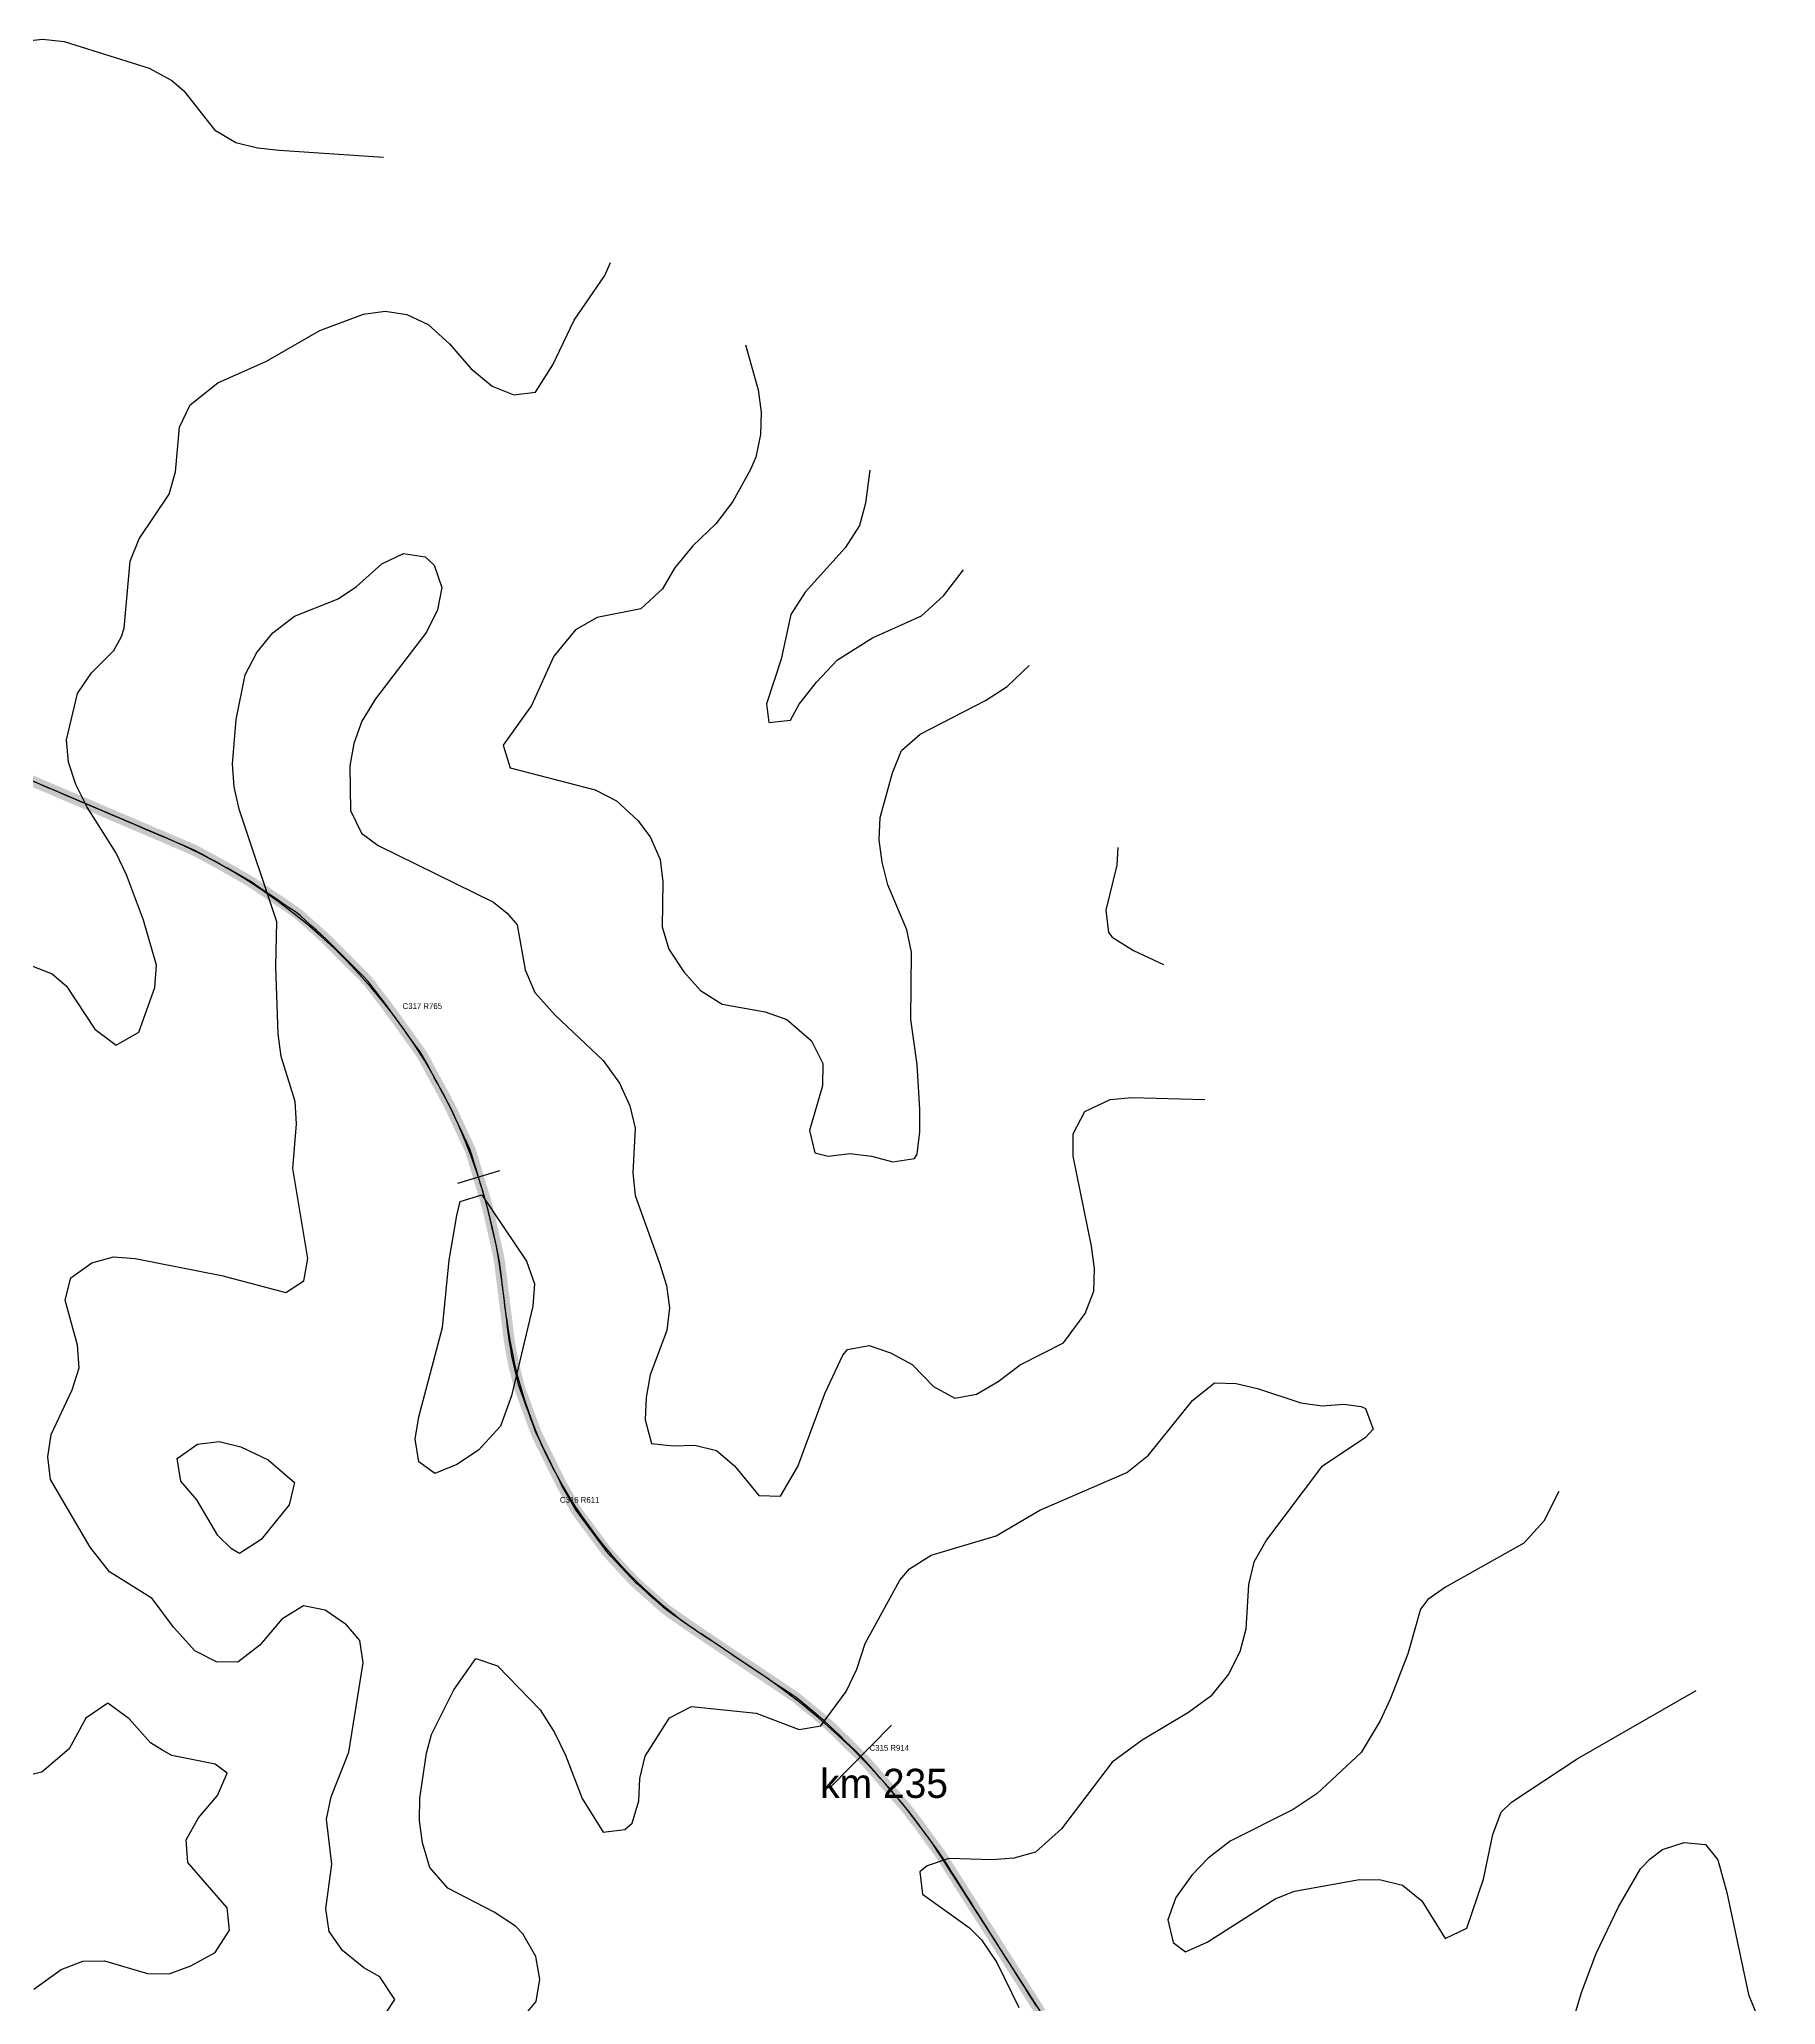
# Model space of a CAD drawing. Header units: metres. Extents: x 697254 to 930473, y 8023396 to 8227001.
# Drawn here: x 775056 to 777438, y 8165234 to 8167931 of the extents above; entities that cross this region are included whole.
import ezdxf

# ---------------------------------------------------------------- set-up
doc = ezdxf.new("R2010")
doc.units = ezdxf.units.M
for name, color, linetype in [('ALIGNMENT_FITTED', 4, 'Continuous'), ('CENTRELINE', 7, 'Continuous'), ('CHAINAGE', 7, 'Continuous'), ('CONTOUR_10M', 33, 'Continuous'), ('CURVE_LABELS', 4, 'Continuous'), ('GRADE_0-4', 3, 'Continuous'), ('GRADE_4-6', 2, 'Continuous')]:
    doc.layers.add(name, color=color, linetype=linetype)

msp = doc.modelspace()

# ---------------------------------------------------------------- linework, layer by layer
at = {"layer": 'ALIGNMENT_FITTED'}
for p, q in [((775230.6, 8166834.6), (774869.9, 8166987.7)), ((775696.9, 8166176.2), (775690.9, 8166224.7)), ((776040, 8165692.1), (775963.4, 8165743.5)), ((776547.2, 8165041.6), (776301.2, 8165425.6))]:
    msp.add_line(p, q, dxfattribs=at)
for centre, radius, start, end in [((774931.9, 8166130.6), 764.8, 7.0668, 67.0045), ((776303.4, 8166251.3), 611.2, -172.9332, -123.8085), ((775531.3, 8164932.4), 914.4, 32.6424, 56.1915)]:
    msp.add_arc(centre, radius, start, end, dxfattribs=at)
at = {"layer": 'CENTRELINE'}
msp.add_polyline3d([(776424.5, 8165232.2, 1238.9), (776419.1, 8165240.6, 1238.9), (776413.8, 8165249.1, 1239), (776408.4, 8165257.5, 1239.1), (776403.1, 8165266, 1239.1), (776397.7, 8165274.5, 1239.1), (776392.4, 8165282.9, 1239), (776387, 8165291.4, 1239), (776381.7, 8165299.8, 1239.4), (776376.3, 8165308.3, 1239.6), (776371, 8165316.7, 1239.7), (776365.6, 8165325.2, 1239.5), (776360.3, 8165333.6, 1239.1), (776354.9, 8165342.1, 1238.9), (776349.6, 8165350.5, 1238.5), (776344.2, 8165359, 1238.4), (776338.8, 8165367.4, 1238.4), (776333.5, 8165375.9, 1238.3), (776328.1, 8165384.3, 1238.2), (776322.8, 8165392.8, 1238.3), (776317.4, 8165401.2, 1238.4), (776312.1, 8165409.7, 1238.4), (776306.7, 8165418.2, 1238.4), (776301.4, 8165426.6, 1238.9), (776296, 8165435.1, 1239.4), (776290.5, 8165443.4, 1239.9), (776284.6, 8165451.5, 1240.3), (776278.7, 8165459.5, 1240.6), (776272.8, 8165467.6, 1240.8), (776266.9, 8165475.7, 1241.3), (776261, 8165483.8, 1241.8), (776254.9, 8165491.7, 1242), (776248.8, 8165499.7, 1241.9), (776242.6, 8165507.5, 1241.8), (776236, 8165515, 1242.3), (776229.4, 8165522.6, 1242.7), (776222.9, 8165530.1, 1242.7), (776216.3, 8165537.7, 1242.3), (776209.7, 8165545.2, 1242.6), (776203.2, 8165552.8, 1242.8), (776196.6, 8165560.3, 1242.7), (776190, 8165567.9, 1242.4), (776183.2, 8165575.2, 1242.2), (776176, 8165582.2, 1241.9), (776168.9, 8165589.2, 1241.5), (776161.8, 8165596.2, 1241), (776154.6, 8165603.2, 1240.4), (776147.5, 8165610.2, 1240.3), (776140.3, 8165617.2, 1240), (776132.9, 8165623.9, 1239.4), (776125.2, 8165630.3, 1238.9), (776117.5, 8165636.6, 1238.8), (776109.7, 8165643, 1238.5), (776102, 8165649.3, 1238), (776094.3, 8165655.7, 1237.7), (776086, 8165661.3, 1237.7), (776077.7, 8165666.9, 1237.8), (776069.4, 8165672.5, 1237.9), (776061.1, 8165678, 1237.8), (776052.8, 8165683.6, 1237.6), (776044.5, 8165689.2, 1237.3), (776036.1, 8165694.7, 1236.8), (776027.8, 8165700.3, 1236.8), (776019.5, 8165705.9, 1236.8), (776011.2, 8165711.4, 1236.8), (776002.9, 8165717, 1236.9), (775994.6, 8165722.6, 1236.9), (775986.3, 8165728.1, 1236.9), (775978, 8165733.7, 1237.2), (775969.6, 8165739.3, 1237.5), (775961.3, 8165744.8, 1237.6), (775953.1, 8165750.5, 1237.5), (775944.9, 8165756.2, 1237.3), (775936.7, 8165761.9, 1237.2), (775928.4, 8165767.6, 1237.2), (775920.2, 8165773.4, 1237), (775912.4, 8165779.5, 1237), (775904.9, 8165786.2, 1237), (775897.4, 8165792.8, 1237), (775889.9, 8165799.4, 1236.9), (775882.4, 8165806.1, 1236.6), (775874.9, 8165812.7, 1236.3), (775868, 8165819.9, 1235.9), (775861.1, 8165827.2, 1235.5), (775854.3, 8165834.5, 1235.1), (775847.5, 8165841.8, 1234.6), (775840.7, 8165849.2, 1234.1), (775834.1, 8165856.7, 1233.6), (775828.1, 8165864.7, 1233.4), (775822.1, 8165872.7, 1233.1), (775816.1, 8165880.7, 1232.7), (775810.2, 8165888.8, 1232.4), (775804.2, 8165896.8, 1232.2), (775798.2, 8165904.8, 1232.4), (775792.4, 8165912.9, 1232.7), (775787.4, 8165921.6, 1233.1), (775782.5, 8165930.3, 1233.5), (775777.5, 8165939, 1233.9), (775772.5, 8165947.7, 1234.3), (775768, 8165956.6, 1234.7), (775763.6, 8165965.6, 1235.1), (775759.2, 8165974.5, 1235.5), (775754.8, 8165983.5, 1235.9), (775750.3, 8165992.5, 1236.3), (775745.9, 8166001.5, 1236.8), (775741.5, 8166010.5, 1237.3), (775737.3, 8166019.6, 1237.7), (775733.9, 8166028.9, 1238.1), (775730.4, 8166038.3, 1238.4), (775726.9, 8166047.7, 1238.7), (775723.5, 8166057.1, 1239), (775720, 8166066.5, 1239.2), (775716.5, 8166075.9, 1239.5), (775713.5, 8166085.4, 1239.8), (775711.1, 8166095.1, 1240), (775708.7, 8166104.8, 1240.2), (775706.3, 8166114.5, 1240.5), (775704.4, 8166124.3, 1240.7), (775702.7, 8166134.2, 1240.9), (775700.9, 8166144, 1241), (775699.6, 8166154, 1241.1), (775698.4, 8166163.9, 1241.2), (775697.2, 8166173.8, 1241.4), (775695.9, 8166183.8, 1241.6), (775694.7, 8166193.7, 1241.8), (775693.5, 8166203.6, 1241.9), (775692.2, 8166213.5, 1242), (775691, 8166223.5, 1242.1), (775689.8, 8166233.4, 1241.9), (775688.5, 8166243.3, 1241.7), (775687.3, 8166253.3, 1241.5), (775685.6, 8166263.1, 1241.3), (775683.4, 8166272.9, 1241.1), (775681.2, 8166282.6, 1240.9), (775679, 8166292.4, 1240.8), (775676.8, 8166302.1, 1240.7), (775674.6, 8166311.9, 1240.6), (775672.4, 8166321.7, 1240.5), (775669.9, 8166331.4, 1240.4), (775667.1, 8166340.9, 1240.3), (775664.2, 8166350.5, 1240.3), (775661.3, 8166360.1, 1240.2), (775658.4, 8166369.7, 1240.1), (775655.5, 8166379.3, 1240), (775652.7, 8166388.9, 1239.9), (775649.8, 8166398.4, 1239.9), (775646.7, 8166407.9, 1239.8), (775642.4, 8166417, 1239.8), (775638.2, 8166426.1, 1239.8), (775634, 8166435.1, 1239.7), (775629.8, 8166444.2, 1239.8), (775625.5, 8166453.3, 1239.8), (775621.3, 8166462.3, 1239.6), (775616.9, 8166471.3, 1239.4), (775612.1, 8166480.1, 1239.4), (775607.3, 8166488.9, 1239.5), (775602.6, 8166497.7, 1239.5), (775597.8, 8166506.5, 1239.3), (775593, 8166515.3, 1238.8), (775588.3, 8166524.1, 1238.5), (775583.5, 8166532.9, 1238.3), (775578.3, 8166541.4, 1238.1), (775572.5, 8166549.5, 1237.9), (775566.6, 8166557.6, 1237.8), (775560.8, 8166565.8, 1237.7), (775554.9, 8166573.9, 1237.5), (775549.1, 8166582, 1237.4), (775543.2, 8166590.1, 1237.1), (775537.3, 8166598.2, 1236.9), (775531.4, 8166606.3, 1236.7), (775525.3, 8166614.2, 1236.5), (775519.2, 8166622.1, 1236.3), (775513.2, 8166630.1, 1236), (775507.1, 8166638, 1235.6), (775500.3, 8166645.4, 1235.2), (775493.2, 8166652.4, 1234.8), (775486.1, 8166659.5, 1234.5), (775479, 8166666.6, 1234.2), (775471.9, 8166673.6, 1234), (775464.8, 8166680.7, 1233.7), (775457.8, 8166687.7, 1233.4), (775450.7, 8166694.8, 1233), (775443.4, 8166701.7, 1232.6), (775436, 8166708.4, 1232.1), (775428.5, 8166715, 1231.6), (775421.1, 8166721.7, 1231.3), (775413.6, 8166728.4, 1231.2), (775405.8, 8166734.6, 1231.1), (775397.5, 8166740.2, 1230.8), (775389.2, 8166745.7, 1230.5), (775380.9, 8166751.3, 1230.3), (775372.6, 8166756.9, 1230.2), (775364.3, 8166762.5, 1230.1), (775356, 8166768.1, 1229.7), (775347.7, 8166773.7, 1229.2), (775339.2, 8166779, 1228.7), (775330.5, 8166783.9, 1228.4), (775321.8, 8166788.9, 1228.1), (775313.1, 8166793.8, 1227.6), (775304.4, 8166798.7, 1227.6), (775295.6, 8166803.5, 1227.4), (775286.8, 8166808.3, 1227), (775278, 8166813.1, 1226.4), (775269.2, 8166817.9, 1226), (775260.1, 8166821.9, 1225.7), (775250.9, 8166825.8, 1225.2), (775241.7, 8166829.7, 1224.7), (775232.5, 8166833.6, 1224.2), (775223.3, 8166837.6, 1223.7), (775214, 8166841.5, 1223.3), (775204.8, 8166845.4, 1223), (775195.6, 8166849.3, 1222.6), (775186.4, 8166853.3, 1222.3), (775177.2, 8166857.2, 1221.9), (775168, 8166861.1, 1221.6), (775158.8, 8166865, 1221.3), (775149.6, 8166869, 1221), (775140.4, 8166872.9, 1220.8), (775131.2, 8166876.8, 1220.5), (775122, 8166880.8, 1220.2), (775112.8, 8166884.7, 1219.9), (775103.6, 8166888.6, 1219.6), (775094.4, 8166892.5, 1219.3), (775085.2, 8166896.5, 1218.9), (775076, 8166900.4, 1218.5), (775066.8, 8166904.3, 1218), (775057.6, 8166908.2, 1217.5), (775048.4, 8166912.2, 1217.1)], dxfattribs=at)
at = {"layer": 'CHAINAGE'}
for p, q in [((775687.1, 8166378.3), (775629.7, 8166361.1)), ((776225.2, 8165618), (776141.2, 8165532.3))]:
    msp.add_line(p, q, dxfattribs=at)
at = {"layer": 'CONTOUR_10M'}
for points, elevation in [([(775030.7, 8167927.3), (775060.4, 8167930.5), (775090, 8167927.4), (775206.6, 8167891.1), (775237.6, 8167873.9), (775254.3, 8167859.8), (775296.1, 8167806.2), (775325.6, 8167789.2), (775355.1, 8167781.5), (775384.8, 8167778.3), (775528.1, 8167769)], 1210), ([(775044.1, 8166659.9), (775073.6, 8166648.7), (775093.3, 8166631.5), (775131.9, 8166572.8), (775161.3, 8166550.8), (775192.2, 8166568.7), (775214.4, 8166629.9), (775216.6, 8166660.6), (775199, 8166722.4), (775175.5, 8166784.2), (775160.6, 8166815.1), (775121.7, 8166877.2), (775106.1, 8166908.1), (775095.7, 8166939), (775093.2, 8166969.8), (775108.2, 8167033.3), (775127.4, 8167061.6), (775158.2, 8167092), (775168.5, 8167111.3), (775172.3, 8167122.6), (775180.6, 8167214.8), (775192.8, 8167245.4), (775234, 8167306.4), (775242.7, 8167337), (775248.1, 8167398.4), (775262.7, 8167429), (775301, 8167459.3), (775367.6, 8167489.2), (775440.9, 8167530.9), (775500.5, 8167553.7), (775530.3, 8167557.7), (775559.9, 8167553.2), (775589.3, 8167539.1), (775618.7, 8167512.7), (775647.9, 8167478.9), (775677.3, 8167454.9), (775706.8, 8167442.9), (775736.5, 8167446.6), (775760.3, 8167484.1), (775789.7, 8167545.3), (775831.9, 8167606.3), (775839.8, 8167624.4)], 1220), ([(776024.8, 8167511.5), (776042.4, 8167449.8), (776046.5, 8167418.9), (776045.4, 8167388.2), (776038.9, 8167357.5), (776031.8, 8167340.2), (776007.5, 8167296.4), (775983.9, 8167266), (775952.5, 8167235.6), (775927.2, 8167205.2), (775911, 8167176.9), (775881, 8167149.5), (775821.5, 8167137.5), (775791.6, 8167120.6), (775761.8, 8167084.3), (775731, 8167016.5), (775692.3, 8166962.1), (775702.1, 8166931.2), (775818.5, 8166901.1), (775847.9, 8166885.7), (775877.3, 8166859), (775894.2, 8166836.5), (775907.5, 8166805.5), (775911.3, 8166774.7), (775910.4, 8166713.2), (775919.7, 8166682.4), (775940.4, 8166651.3), (775963.2, 8166625.8), (775992.7, 8166606.8), (776051.9, 8166596.5), (776081.4, 8166585.8), (776115.6, 8166556.8), (776130.8, 8166525.8), (776130.4, 8166495.1), (776112.6, 8166433.8), (776120, 8166402.9), (776138.3, 8166398.6), (776168, 8166401.9), (776197.6, 8166398.5), (776227.2, 8166390.5), (776256.9, 8166395.2), (776260.2, 8166401.1), (776264.2, 8166431.8), (776264.1, 8166462.6), (776260.2, 8166524.2), (776251.6, 8166585.8), (776252.6, 8166678.1), (776246.1, 8166708.9), (776220, 8166770.8), (776212.3, 8166801.6), (776208.2, 8166832.4), (776209.8, 8166863.2), (776226.5, 8166924.5), (776239, 8166955.1), (776264.4, 8166977.3), (776354, 8167023.6), (776383.9, 8167042.8), (776414, 8167071.6)], 1220), ([(776195.3, 8167339.7), (776189.3, 8167294.1), (776181.1, 8167263.4), (776161.6, 8167232.9), (776106.6, 8167172.1), (776087.2, 8167141.6), (776073.8, 8167080.2), (776053.6, 8167019), (776057, 8166993.2), (776086.7, 8166996.5), (776098.3, 8167018.4), (776122.2, 8167048.9), (776151.2, 8167079.2), (776198.9, 8167109.4), (776266.5, 8167139.9), (776296.5, 8167167.1), (776324.1, 8167202.7)], 1210), ([(775523.4, 8165211), (775543.7, 8165241.5), (775523.1, 8165272.5), (775501, 8165285), (775471.7, 8165308.7), (775453.6, 8165334.9), (775448.9, 8165365.8), (775457.3, 8165427.2), (775449.7, 8165488.8), (775456.4, 8165519.5), (775480.7, 8165580.7), (775500.1, 8165703.5), (775495.4, 8165734.3), (775477.4, 8165755.4), (775448, 8165775.9), (775418.4, 8165781.5), (775388.5, 8165763.5), (775358.4, 8165727.5), (775328.4, 8165704.2), (775298.8, 8165705), (775269.3, 8165720), (775240.1, 8165752.2), (775210.9, 8165791.7), (775152.1, 8165828.4), (775125.5, 8165862.1), (775071.4, 8165955), (775067.6, 8165985.8), (775072.1, 8166016.5), (775101.1, 8166077.7), (775110.6, 8166108.3), (775108, 8166139.1), (775091.3, 8166200.9), (775099.1, 8166231.5), (775127.8, 8166252.2), (775157.6, 8166260.5), (775187.2, 8166258.2), (775305.6, 8166234.9), (775394.3, 8166211.5), (775418.7, 8166227.4), (775424.1, 8166258.1), (775403.5, 8166381.4), (775408.9, 8166442.8), (775406.9, 8166473.6), (775387.9, 8166535.4), (775383.4, 8166566.2), (775380.4, 8166658.5), (775381.8, 8166720), (775330, 8166874.5), (775323.4, 8166905.3), (775320.9, 8166936.1), (775326.1, 8166997.6), (775338.5, 8167058.9), (775354.3, 8167089.5), (775376.3, 8167116.4), (775406.2, 8167139), (775465.9, 8167163.2), (775491, 8167180), (775525.8, 8167211.1), (775555.6, 8167225), (775585.3, 8167220.6), (775597.6, 8167209.4), (775608.3, 8167178.5), (775602.2, 8167147.8), (775587.3, 8167117.3), (775517.1, 8167025.9), (775498.2, 8166995.4), (775487.2, 8166964.7), (775482, 8166934.1), (775482.8, 8166872.5), (775497.8, 8166841.6), (775520.8, 8166824.5), (775679.1, 8166747), (775697.6, 8166731.9), (775711.5, 8166715.8), (775722.6, 8166654.1), (775735.9, 8166623.2), (775763.5, 8166592.1), (775829.6, 8166529.7), (775851.8, 8166498.7), (775866.1, 8166467.7), (775873.4, 8166436.9), (775870.1, 8166375.4), (775873.3, 8166344.6), (775907, 8166251.9), (775916.3, 8166221), (775920.7, 8166190.2), (775917, 8166159.5), (775894, 8166098.3), (775888.5, 8166067.6), (775887.2, 8166036.8), (775895.9, 8166004.4), (775925.5, 8166000.9), (775955.2, 8166002.1), (775984.8, 8165994.6), (776009.6, 8165973.7), (776043.3, 8165932.9), (776073, 8165932.2), (776096.4, 8165972.6), (776134.1, 8166073.7), (776158.3, 8166125.6), (776164.6, 8166133.3), (776194.3, 8166138.9), (776223.8, 8166128.9), (776253.3, 8166112.9), (776282.6, 8166082.4), (776312, 8166066.3), (776341.8, 8166071.9), (776371.6, 8166089.5), (776401.6, 8166112.2), (776461.3, 8166142.4), (776491, 8166182.8), (776502.8, 8166213.4), (776503.7, 8166244.2), (776499.4, 8166275), (776474.3, 8166398.4), (776474.3, 8166429.1), (776490.4, 8166459.7), (776525, 8166476), (776554.7, 8166478.9), (776655.2, 8166476.4)], 1230), ([(776535.7, 8166821.7), (776534.3, 8166797.5), (776519.1, 8166736.1), (776522.9, 8166705.3), (776527.8, 8166698.9), (776557.3, 8166680.4), (776598.6, 8166661.3)], 1220), ([(775628.9, 8166317), (775633.2, 8166336.1), (775663, 8166345.3), (775724.1, 8166254.2), (775735.1, 8166223.3), (775733.1, 8166192.6), (775703.8, 8166069.9), (775688.6, 8166027.9), (775658.5, 8165995.2), (775628.6, 8165975.3), (775598.7, 8165963.3), (775576.6, 8165979.3), (775571.4, 8166010.1), (775576.8, 8166040.8), (775608.9, 8166163.4), (775618.4, 8166255.6), (775628.9, 8166317)], 1240), ([(775712.6, 8165208.6), (775737.7, 8165239), (775742.5, 8165269.7), (775737.2, 8165300.5), (775719.1, 8165331.5), (775709.4, 8165342), (775680, 8165361.6), (775616.2, 8165394.4), (775591.8, 8165422.7), (775581.4, 8165456.3), (775577.4, 8165487.1), (775578, 8165517.9), (775587, 8165579.3), (775594.1, 8165605.1), (775624.6, 8165666.2), (775654.8, 8165709.4), (775684.3, 8165699.5), (775742.9, 8165639.1), (775762.9, 8165607.8), (775777.8, 8165576.8), (775800.7, 8165517.3), (775829.7, 8165471.1), (775859.4, 8165474.6), (775869.2, 8165483.4), (775878.3, 8165514), (775879.6, 8165544.8), (775887.1, 8165575.4), (775920.7, 8165627.8), (775950.6, 8165643.6), (776039.5, 8165634.3), (776098.5, 8165612.2), (776128.2, 8165617), (776163.1, 8165664.2), (776177.7, 8165694.7), (776189, 8165730.1), (776236.5, 8165817), (776249.7, 8165832.5), (776279.6, 8165851.3), (776368.9, 8165877.6), (776428.7, 8165912.7), (776548, 8165964.7), (776578, 8165988.4), (776638.3, 8166063.4), (776668.3, 8166087.4), (776697.9, 8166086.4), (776727.5, 8166079.8), (776786.6, 8166060.2), (776816.2, 8166056.2), (776845.9, 8166058.3), (776869.4, 8166054.9), (776875.5, 8166052.1), (776885.9, 8166023.9), (776874.9, 8166012.1), (776815.1, 8165972.1), (776739.8, 8165872), (776722.5, 8165841.5), (776715.2, 8165810.8), (776711.4, 8165749.4), (776703.2, 8165718.7), (776687.5, 8165688.1), (776663.5, 8165657.7), (776632.8, 8165635.1), (776568.9, 8165597.4), (776528.1, 8165567.2), (776458.6, 8165475.8), (776422.6, 8165443.8), (776392.9, 8165435.7), (776363.2, 8165433.2), (776303.9, 8165435), (776274.1, 8165424.8), (776264, 8165416.8), (776267.5, 8165386), (776332.3, 8165339.9), (776348.7, 8165323.4), (776369.9, 8165292.4), (776399.7, 8165230.5)], 1240), ([(775245, 8165983.6), (775273, 8166003.5), (775302.7, 8166007.1), (775332.2, 8165999.8), (775369.7, 8165982), (775405.8, 8165950.7), (775398.7, 8165920.1), (775360.3, 8165872.6), (775330.4, 8165853.3), (775319.6, 8165859.6), (775301, 8165878), (775272, 8165927.1), (775249.9, 8165952.7), (775245, 8165983.6)], 1240), ([(777141, 8165938.6), (777120.1, 8165897.9), (777093, 8165867.5), (776985.4, 8165807.3), (776961.1, 8165790.2), (776951.1, 8165777), (776933.6, 8165715.7), (776909.8, 8165654.5), (776895.6, 8165623.9), (776869.4, 8165580.5), (776809.3, 8165524.4), (776776.2, 8165502.4), (776689.8, 8165458.7), (776659.8, 8165435.3), (776637.4, 8165412), (776615.1, 8165381.5), (776604.4, 8165350.9), (776611.5, 8165320), (776628.5, 8165307), (776658.4, 8165320.4), (776751.4, 8165379.7), (776777.9, 8165390.3), (776867.1, 8165406.2), (776896.8, 8165405.7), (776926.3, 8165398.4), (776953, 8165377.1), (776984.7, 8165325.5), (777014.6, 8165339.3), (777037.4, 8165406.8), (777050.2, 8165468.1), (777061.8, 8165498.7), (777076.1, 8165512.1), (777165.9, 8165571.7), (777329.2, 8165665.5)], 1230), ([(775048.2, 8165255.7), (775085.7, 8165282.8), (775115.5, 8165294), (775145.2, 8165294.7), (775204.3, 8165277.1), (775234, 8165276.9), (775263.8, 8165288), (775297.3, 8165306.2), (775317, 8165336.7), (775313.7, 8165367.5), (775259.5, 8165429.7), (775257.4, 8165460.5), (775274.3, 8165491), (775300.2, 8165521.5), (775313.7, 8165552.1), (775297, 8165564.5), (775237.8, 8165576.3), (775223.8, 8165584), (775208.4, 8165593.8), (775179.1, 8165626.6), (775149.7, 8165647.9), (775119.8, 8165627.6), (775096.6, 8165585.6), (775059.5, 8165553.4), (775029.8, 8165546.5)], 1220), ([(777153.6, 8165190), (777172.1, 8165251.2), (777192.1, 8165304.5), (777222.6, 8165368.5), (777252.9, 8165420.8), (777266.2, 8165434.6), (777282.9, 8165447.6), (777312.7, 8165456.9), (777342.3, 8165454.3), (777358.9, 8165433.4), (777371.2, 8165388.5), (777401.1, 8165248.3), (777438.4, 8165155.5)], 1240)]:
    msp.add_lwpolyline(points, dxfattribs=dict(at, elevation=elevation))
at = {"layer": 'GRADE_0-4', "const_width": 15}
msp.add_lwpolyline([(776429.8, 8165223.7), (776424.5, 8165232.2), (776419.1, 8165240.6), (776413.8, 8165249.1), (776408.4, 8165257.5), (776403.1, 8165266), (776397.7, 8165274.5), (776392.4, 8165282.9), (776387, 8165291.4), (776381.7, 8165299.8), (776376.3, 8165308.3), (776371, 8165316.7), (776365.6, 8165325.2), (776360.3, 8165333.6), (776354.9, 8165342.1), (776349.6, 8165350.5), (776344.2, 8165359), (776338.8, 8165367.4), (776333.5, 8165375.9), (776328.1, 8165384.3), (776322.8, 8165392.8), (776317.4, 8165401.2), (776312.1, 8165409.7), (776306.7, 8165418.2), (776301.4, 8165426.6), (776296, 8165435.1), (776290.5, 8165443.4), (776284.6, 8165451.5), (776278.7, 8165459.5), (776272.8, 8165467.6), (776266.9, 8165475.7), (776261, 8165483.8), (776254.9, 8165491.7), (776248.8, 8165499.7), (776242.6, 8165507.5), (776236, 8165515), (776229.4, 8165522.6), (776222.9, 8165530.1), (776216.3, 8165537.7), (776209.7, 8165545.2), (776203.2, 8165552.8), (776196.6, 8165560.3), (776190, 8165567.9), (776183.2, 8165575.2), (776176, 8165582.2), (776168.9, 8165589.2), (776161.8, 8165596.2), (776154.6, 8165603.2), (776147.5, 8165610.2), (776140.3, 8165617.2), (776132.9, 8165623.9), (776125.2, 8165630.3), (776117.5, 8165636.6), (776109.7, 8165643), (776102, 8165649.3), (776094.3, 8165655.7), (776086, 8165661.3), (776077.7, 8165666.9), (776069.4, 8165672.5), (776061.1, 8165678), (776052.8, 8165683.6), (776044.5, 8165689.2), (776036.1, 8165694.7), (776027.8, 8165700.3), (776019.5, 8165705.9), (776011.2, 8165711.4), (776002.9, 8165717), (775994.6, 8165722.6), (775986.3, 8165728.1), (775978, 8165733.7), (775969.6, 8165739.3), (775961.3, 8165744.8), (775953.1, 8165750.5), (775944.9, 8165756.2), (775936.7, 8165761.9), (775928.4, 8165767.6), (775920.2, 8165773.4), (775912.4, 8165779.5), (775904.9, 8165786.2), (775897.4, 8165792.8), (775889.9, 8165799.4), (775882.4, 8165806.1), (775874.9, 8165812.7), (775868, 8165819.9), (775861.1, 8165827.2), (775854.3, 8165834.5), (775847.5, 8165841.8), (775840.7, 8165849.2), (775834.1, 8165856.7), (775828.1, 8165864.7), (775822.1, 8165872.7), (775816.1, 8165880.7), (775810.2, 8165888.8), (775804.2, 8165896.8), (775798.2, 8165904.8), (775792.4, 8165912.9), (775787.4, 8165921.6), (775782.5, 8165930.3), (775777.5, 8165939), (775772.5, 8165947.7), (775768, 8165956.6), (775763.6, 8165965.6), (775759.2, 8165974.5), (775754.8, 8165983.5), (775750.3, 8165992.5), (775745.9, 8166001.5), (775741.5, 8166010.5), (775737.3, 8166019.6), (775733.9, 8166028.9), (775730.4, 8166038.3), (775726.9, 8166047.7), (775723.5, 8166057.1), (775720, 8166066.5), (775716.5, 8166075.9), (775713.5, 8166085.4), (775711.1, 8166095.1), (775708.7, 8166104.8), (775706.3, 8166114.5), (775704.4, 8166124.3), (775702.7, 8166134.2), (775700.9, 8166144), (775699.6, 8166154), (775698.4, 8166163.9), (775697.2, 8166173.8), (775695.9, 8166183.8), (775694.7, 8166193.7), (775693.5, 8166203.6), (775692.2, 8166213.5), (775691, 8166223.5), (775689.8, 8166233.4), (775688.5, 8166243.3), (775687.3, 8166253.3), (775685.6, 8166263.1), (775683.4, 8166272.9), (775681.2, 8166282.6), (775679, 8166292.4), (775676.8, 8166302.1), (775674.6, 8166311.9), (775672.4, 8166321.7), (775669.9, 8166331.4), (775667.1, 8166340.9), (775664.2, 8166350.5), (775661.3, 8166360.1), (775658.4, 8166369.7), (775655.5, 8166379.3), (775652.7, 8166388.9), (775649.8, 8166398.4), (775646.7, 8166407.9), (775642.4, 8166417), (775638.2, 8166426.1), (775634, 8166435.1), (775629.8, 8166444.2), (775625.5, 8166453.3), (775621.3, 8166462.3), (775616.9, 8166471.3), (775612.1, 8166480.1), (775607.3, 8166488.9), (775602.6, 8166497.7), (775597.8, 8166506.5), (775593, 8166515.3), (775588.3, 8166524.1), (775583.5, 8166532.9), (775578.3, 8166541.4), (775572.5, 8166549.5), (775566.6, 8166557.6), (775560.8, 8166565.8), (775554.9, 8166573.9), (775549.1, 8166582), (775543.2, 8166590.1), (775537.3, 8166598.2), (775531.4, 8166606.3), (775525.3, 8166614.2), (775519.2, 8166622.1), (775513.2, 8166630.1), (775507.1, 8166638), (775500.3, 8166645.4), (775493.2, 8166652.4), (775486.1, 8166659.5), (775479, 8166666.6), (775471.9, 8166673.6), (775464.8, 8166680.7), (775457.8, 8166687.7), (775450.7, 8166694.8), (775443.4, 8166701.7), (775436, 8166708.4), (775428.5, 8166715), (775421.1, 8166721.7), (775413.6, 8166728.4), (775405.8, 8166734.6), (775397.5, 8166740.2), (775389.2, 8166745.7), (775380.9, 8166751.3), (775372.6, 8166756.9), (775364.3, 8166762.5), (775356, 8166768.1), (775347.7, 8166773.7), (775339.2, 8166779), (775330.5, 8166783.9), (775321.8, 8166788.9), (775313.1, 8166793.8), (775304.4, 8166798.7), (775295.6, 8166803.5), (775286.8, 8166808.3), (775278, 8166813.1), (775269.2, 8166817.9), (775260.1, 8166821.9), (775250.9, 8166825.8), (775241.7, 8166829.7), (775232.5, 8166833.6), (775223.3, 8166837.6), (775214, 8166841.5), (775204.8, 8166845.4), (775195.6, 8166849.3), (775186.4, 8166853.3), (775177.2, 8166857.2), (775168, 8166861.1), (775158.8, 8166865), (775149.6, 8166869), (775140.4, 8166872.9), (775131.2, 8166876.8), (775122, 8166880.8), (775112.8, 8166884.7), (775103.6, 8166888.6), (775094.4, 8166892.5), (775085.2, 8166896.5), (775076, 8166900.4), (775066.8, 8166904.3)], dxfattribs=at)
at = {"layer": 'GRADE_4-6', "const_width": 15}
msp.add_lwpolyline([(775066.8, 8166904.3), (775057.6, 8166908.2), (775048.4, 8166912.2), (775039.2, 8166916.1), (775030, 8166920), (775020.8, 8166923.9), (775011.6, 8166927.8), (775002.3, 8166931.7), (774993.1, 8166935.6), (774983.9, 8166939.5)], dxfattribs=at)

# ---------------------------------------------------------------- texts
at = {"layer": 'CHAINAGE'}
msp.add_text('km 235', height=40, dxfattribs=at).set_placement((776127.2, 8165518.1))
at = {"layer": 'CURVE_LABELS'}
for s, p in [('C317 R765', (775554.3, 8166600.3)), ('C316 R611', (775770.2, 8165923)), ('C315 R914', (776195.1, 8165582.8))]:
    msp.add_text(s, height=8, dxfattribs=at).set_placement(p)

doc.saveas('drawing.dxf')
